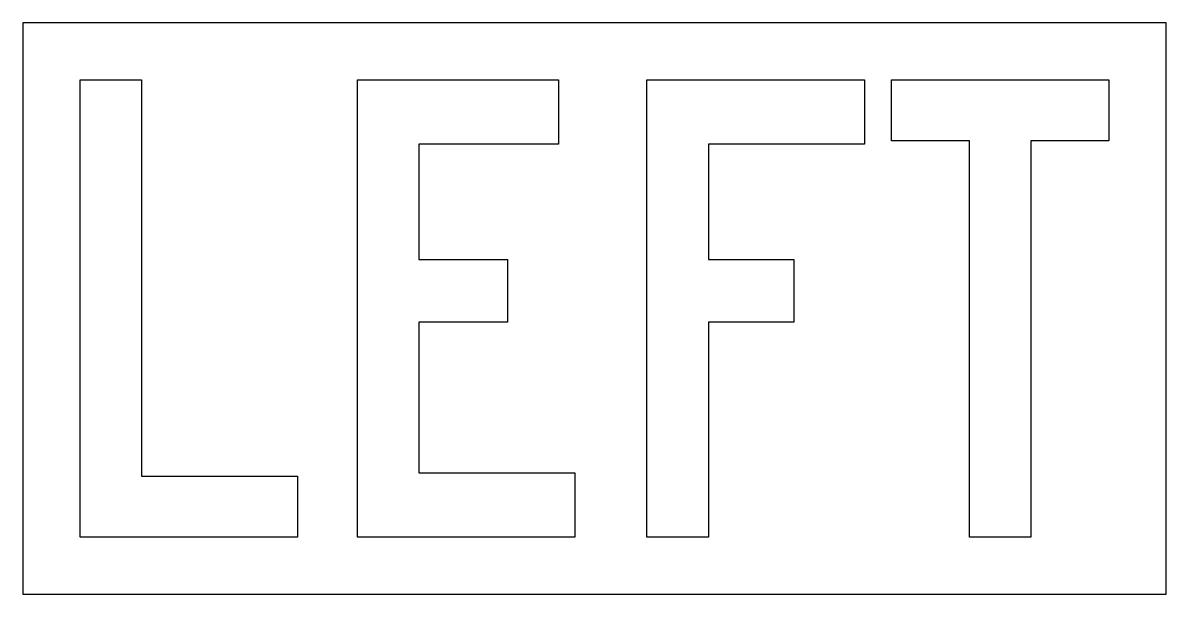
# Model space of a CAD drawing. Extents: x 0 to 60, y 0 to 30.
import ezdxf

# ---------------------------------------------------------------- set-up
doc = ezdxf.new("R2010")
doc.units = 0
doc.layers.add('CUT', color=7, linetype='Continuous')
doc.layers.add('OUTSIDE', color=1, linetype='Continuous')

msp = doc.modelspace()

# ---------------------------------------------------------------- linework, layer by layer
at = {"layer": 'CUT'}
for points in [[(6.2261, 27), (6.2261, 6.1992), (14.4125, 6.1992), (14.4125, 3), (3, 3), (3, 27)], [(28.1088, 27), (28.1088, 23.6304), (20.7884, 23.6304), (20.7884, 17.568), (25.4323, 17.568), (25.4323, 14.2848), (20.7884, 14.2848), (20.7884, 6.3696), (28.9747, 6.3696), (28.9747, 3), (17.5623, 3), (17.5623, 27)], [(40.468, 17.568), (40.468, 14.2848), (35.9811, 14.2848), (35.9811, 3), (32.755, 3), (32.755, 27), (44.1674, 27), (44.1674, 23.6304), (35.9811, 23.6304), (35.9811, 17.568)], [(49.6774, 3), (49.6774, 23.8008), (45.5853, 23.8008), (45.5853, 27), (57, 27), (57, 23.8008), (52.9057, 23.8008), (52.9057, 3)]]:
    msp.add_lwpolyline(points, close=True, dxfattribs=at)
at = {"layer": 'OUTSIDE'}
msp.add_lwpolyline([(0, 0), (60, 0), (60, 30), (0, 30)], close=True, dxfattribs=at)

doc.saveas('drawing.dxf')
